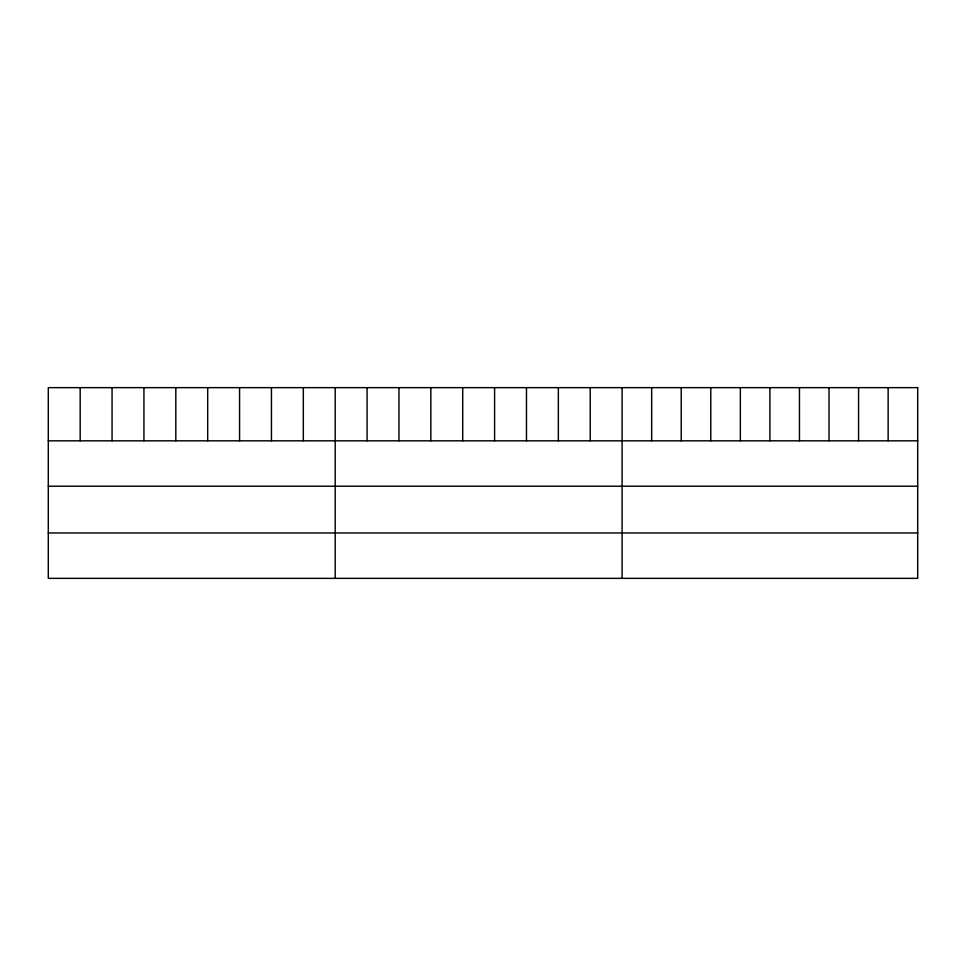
<?xml version="1.0" encoding="UTF-8"?>
<svg xmlns="http://www.w3.org/2000/svg" width="966" height="966" viewBox="0 0 966 966"><rect width="100%" height="100%" fill="white"/><g stroke="black" fill="none" stroke-linecap="round" stroke-linejoin="round"><path stroke-width="1.45" d="M48.3 440.822L917.7 440.822M48.3 486.212L917.7 486.212M48.3 532.966L917.7 532.966M888.14 387.644L888.14 440.822M858.581 387.644L858.581 440.822M829.021 387.644L829.021 440.822M799.462 387.644L799.462 440.822M769.902 387.644L769.902 440.822M740.342 387.644L740.342 440.822M710.783 387.644L710.783 440.822M681.223 387.644L681.223 440.822M651.664 387.644L651.664 440.822M622.104 387.644L622.104 578.356M590.226 387.644L590.226 440.822M558.348 387.644L558.348 440.822M526.47 387.644L526.47 440.822M494.592 387.644L494.592 440.822M462.714 387.644L462.714 440.822M430.836 387.644L430.836 440.822M398.958 387.644L398.958 440.822M367.08 387.644L367.08 440.822M335.202 387.644L335.202 578.356M303.324 387.644L303.324 440.822M271.446 387.644L271.446 440.822M239.568 387.644L239.568 440.822M207.69 387.644L207.69 440.822M175.812 387.644L175.812 440.822M143.934 387.644L143.934 440.822M112.056 387.644L112.056 440.822M80.178 387.644L80.178 440.822M917.7 387.644L48.3 387.644L48.3 578.356L917.7 578.356L917.7 387.644"/></g></svg>
